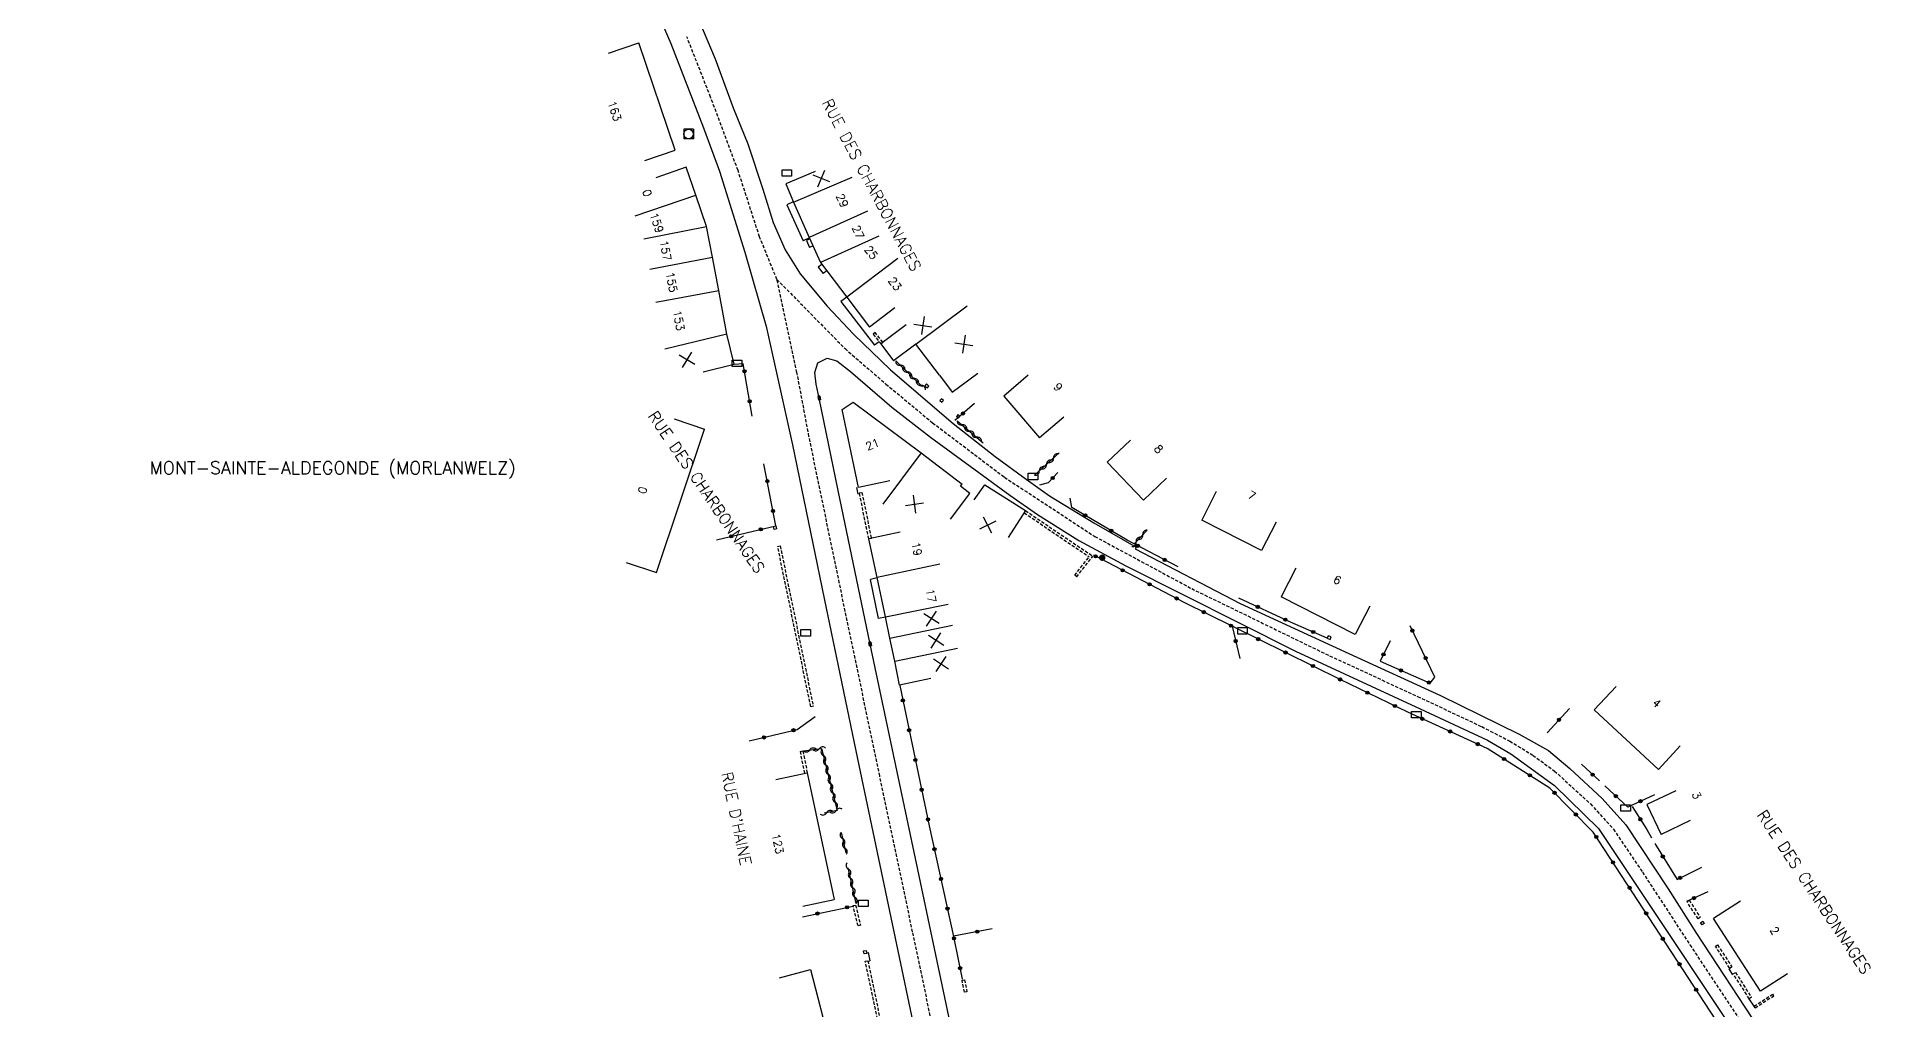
# Model space of a CAD drawing. Header units: millimetres. Extents: x 139000 to 140000, y 124000 to 124885.
# Drawn here: x 139359.6 to 139645.9, y 124402.6 to 124554.5 of the extents above; entities that cross this region are included whole.
import ezdxf
from ezdxf.enums import TextEntityAlignment as Align

# ---------------------------------------------------------------- set-up
doc = ezdxf.new("R2010")
doc.units = ezdxf.units.MM
doc.linetypes.add('DASHED', pattern=[0.75, 0.5, -0.25])
doc.layers.get('0').update_dxf_attribs({"linetype": 'CONTINUOUS'})
for name, color, linetype in [('W0001', 6, 'DASHED'), ('W0008', 7, 'CONTINUOUS'), ('W0100', 7, 'CONTINUOUS'), ('W0105', 7, 'CONTINUOUS'), ('W0112', 1, 'DASHED'), ('W0310', 3, 'CONTINUOUS'), ('W0322', 7, 'CONTINUOUS'), ('W0400', 7, 'CONTINUOUS'), ('W0420', 7, 'CONTINUOUS'), ('W0980', 7, 'CONTINUOUS'), ('W0989', 7, 'CONTINUOUS'), ('W0991', 7, 'CONTINUOUS'), ('W1102', 7, 'CONTINUOUS'), ('W1471', 7, 'CONTINUOUS'), ('W1473', 7, 'CONTINUOUS')]:
    doc.layers.add(name, color=color, linetype=linetype)
doc.styles.get("Standard").update_dxf_attribs({"font": 'romans.shx', "width": 0.85})

# ---------------------------------------------------------------- blocks, each defined once
blk = doc.blocks.new('t322o')
at = {"color": 0, "linetype": 'Continuous'}
for radius in [0.25, 0.15]:
    blk.add_circle((0, 0), radius, dxfattribs=at)
blk = doc.blocks.new('t991o')
at = {"color": 0, "linetype": 'Continuous'}
for p, q in [((-1, 1), (1, -1)), ((-1, -1), (1, 1))]:
    blk.add_line(p, q, dxfattribs=at)
blk = doc.blocks.new('T400')
for p, q in [((-0.15, 0.3), (0.15, 0.3)), ((-0.15, -0.25), (-0.15, 0.3)), ((-0.15, 0.15), (0.15, 0.15)), ((-0.15, 0), (0.15, 0)), ((0.15, 0.3), (0.15, -0.25)), ((-0.15, -0.15), (0.15, -0.15)), ((-0.15, -0.25), (-0.15, -0.3)), ((-0.15, -0.3), (0.15, -0.3)), ((0.15, -0.3), (0.15, -0.25))]:
    blk.add_line(p, q)
blk = doc.blocks.new('T420')
for p, q in [((0.75, 0.75), (-0.75, 0.75)), ((-0.75, 0.75), (-0.75, -0.75)), ((0.75, 0.75), (0.75, -0.75)), ((0.75, -0.75), (-0.75, -0.75))]:
    blk.add_line(p, q)
blk.add_ellipse((0, 0), major_axis=(-0.53, 0.53), ratio=1, start_param=3.926991, end_param=10.210176)
blk = doc.blocks.new('t310o')
at = {"color": 0, "linetype": 'Continuous'}
for centre, start, end in [((-0.5, 0.38), 216.8699, 323.1304), ((0.5, -0.37), 36.8699, 143.1303)]:
    blk.add_arc(centre, 0.625, start, end, dxfattribs=at)
blk = doc.blocks.new('T1471')
at = {"color": 0, "linetype": 'Continuous', "flags": 128}
blk.add_lwpolyline([(-0.75, -0.5), (-0.75, 0.5), (0.75, 0.5), (0.75, -0.5), (-0.75, -0.5)], dxfattribs=at)
blk = doc.blocks.new('T1473')
at = {"color": 0, "linetype": 'Continuous', "const_width": 0.5, "flags": 128}
blk.add_lwpolyline([(-0.25, 0, 1), (0.25, 0, 1)], format="xyb", close=True, dxfattribs=at)

msp = doc.modelspace()

# ---------------------------------------------------------------- linework, layer by layer
at = {"layer": 'W0001'}
for points in [[(139509.13, 124353.97), (139503, 124383.25), (139496.37, 124414.67), (139491.23, 124439.04), (139484.92, 124469.18), (139480.18, 124492.05), (139478.31, 124502.03), (139475.17, 124516.56), (139472.46, 124523.21), (139469.1, 124533.58), (139464.81, 124545.03), (139461.1, 124554.46)], [(139475.17, 124516.56), (139485.81, 124505.75), (139492.2, 124500.23), (139499.48, 124494.18), (139510.73, 124485.66), (139524.82, 124476.43), (139539.95, 124468.28), (139561.5, 124457.78), (139575.22, 124451.46), (139585.25, 124446.73), (139589.63, 124444.47), (139593.26, 124442.25), (139596.63, 124439.8), (139602.23, 124434.67), (139605.82, 124430.74), (139610.34, 124424.02), (139617.77, 124412.66), (139627.07, 124398.61), (139635.17, 124386.47), (139643.27, 124375.39)]]:
    msp.add_lwpolyline(points, dxfattribs=at)
at = {"layer": 'W0008'}
for points in [[(139506.41, 124353.29), (139503.08, 124369.24), (139497.77, 124394.37), (139492.82, 124417.92), (139487.81, 124441.68), (139482.61, 124466.74), (139477.64, 124490.72), (139473.6, 124509), (139470.22, 124520.78), (139466.27, 124533.42), (139463.78, 124540.16), (139458.64, 124553.32), (139450.02, 124573.33), (139440, 124596.8), (139423.65, 124635.71), (139411.57, 124664.65), (139395.58, 124702.72), (139383.32, 124732.04), (139375.22, 124750.96), (139371.31, 124759.55), (139366.89, 124768.08), (139362.48, 124775.93), (139358.24, 124782.9)], [(139448.6, 124591.05), (139465.52, 124550.98), (139468.34, 124543.33), (139470.61, 124537.73), (139472.98, 124530.65), (139474.61, 124525.44), (139476.45, 124521.18), (139478.81, 124517.41), (139483.04, 124512.36), (139487.12, 124508.02), (139492.92, 124502.44), (139502.71, 124494.04), (139509.25, 124488.9), (139514.12, 124485.37), (139517.77, 124482.77), (139524.66, 124478.54), (139531.27, 124474.77), (139531.12, 124474.5), (139547.52, 124465.97), (139564.47, 124458.17), (139578.82, 124451.58), (139591.11, 124445.56), (139595.7, 124443), (139599.02, 124440.19), (139604.08, 124435.51), (139607.77, 124431.39), (139614.36, 124421.41), (139618.78, 124414.41), (139630.72, 124396.27)], [(139502.83, 124397.79), (139497.38, 124423.45), (139489.74, 124459.63), (139484.74, 124483.59), (139481.79, 124498.04), (139481.31, 124500.21), (139481.1, 124502.01), (139481.57, 124503.53), (139483, 124504.27), (139484.54, 124503.86), (139486.67, 124502.17), (139493.13, 124496.59), (139499.14, 124491.91), (139511.57, 124482.88), (139515.85, 124479.84), (139522.31, 124475.8), (139529.67, 124471.85), (139556.14, 124458.51), (139575.63, 124449.49), (139586.14, 124444.63), (139589.78, 124442.49), (139596.62, 124437.55), (139603.47, 124430.85), (139610.99, 124419.59), (139622, 124403.04), (139635.6, 124382.6)]]:
    msp.add_lwpolyline(points, dxfattribs=at)
at = {"layer": 'W0100'}
for p, q in [((139448.89, 124551.88), (139453.63, 124553.48)), ((139493.6, 124512.11), (139489.61, 124509.1)), ((139496.89, 124506.47), (139493.36, 124503.84)), ((139500.54, 124501.59), (139496.89, 124506.47)), ((139519.97, 124495.03), (139516.16, 124491.8)), ((139459.11, 124494.78), (139463.86, 124493.2)), ((139503.83, 124484.26), (139504.1, 124484.6)), ((139505.32, 124483.13), (139503.83, 124484.26)), ((139536.04, 124485.54), (139532.42, 124482.09)), ((139543.79, 124483.42), (139541.52, 124478.96)), ((139502.29, 124479.15), (139505.32, 124483.13)), ((139494.43, 124477.1), (139489.54, 124476.07)), ((139556.22, 124471.47), (139553.94, 124467.02)), ((139616.26, 124443.73), (139612.87, 124440.06)), ((139617.78, 124432.06), (139613.26, 124429.91)), ((139479.2, 124418.71), (139484.1, 124419.75)), ((139625.66, 124419.48), (139621.46, 124416.77))]:
    msp.add_line(p, q, dxfattribs=at)
for points in [[(139454.56, 124535.13), (139459.3, 124536.74), (139453.63, 124553.48)], [(139463.66, 124502.14), (139468.52, 124503.32), (139467.37, 124508.02), (139466.11, 124514.84), (139465.13, 124520.03), (139464.18, 124524.82), (139462.51, 124529.73), (139461, 124534.08), (139456.27, 124532.44)], [(139481.14, 124533.42), (139476.54, 124531.46), (139477.74, 124528.64), (139480.22, 124523.11), (139482, 124519.18), (139486.08, 124513.8), (139489.61, 124509.1)], [(139495.38, 124509.49), (139491.38, 124506.49), (139493.36, 124503.84)], [(139500.54, 124501.59), (139502.53, 124498.93), (139506.53, 124501.93)], [(139514.4, 124501.59), (139510.59, 124498.35), (139516.16, 124491.8)], [(139492.81, 124485.09), (139487.91, 124484.07), (139485.39, 124496.26), (139487.08, 124497.38), (139497.68, 124489.47), (139504.1, 124484.6)], [(139451.64, 124472.37), (139456.39, 124470.79), (139463.86, 124493.2)], [(139530.39, 124491.46), (139526.77, 124488.01), (139532.42, 124482.09)], [(139505.99, 124482.13), (139507.66, 124484.51), (139513.99, 124480.46), (139511.31, 124476.25)], [(139553.14, 124478.67), (139550.87, 124474.21), (139541.52, 124478.96)], [(139499.23, 124454.24), (139494.33, 124453.23), (139493.57, 124456.93), (139492.81, 124460.52), (139492.12, 124463.86), (139490.81, 124470), (139489.54, 124476.07)], [(139567.79, 124465.55), (139565.51, 124461.1), (139553.94, 124467.02)], [(139606.23, 124453.01), (139602.83, 124449.34), (139612.87, 124440.06)], [(139475.01, 124438.48), (139479.9, 124439.52), (139484.1, 124419.75)], [(139615.57, 124436.7), (139611.06, 124434.56), (139613.26, 124429.91)], [(139632.99, 124408.13), (139628.79, 124405.41), (139621.46, 124416.77)], [(139475.59, 124407.53), (139480.43, 124408.79), (139483.5, 124396.96)]]:
    msp.add_lwpolyline(points, dxfattribs=at)
at = {"layer": 'W0105'}
for p, q in [((139477.73, 124528.65), (139476.74, 124528.23)), ((139476.74, 124528.23), (139479.26, 124522.59)), ((139480.25, 124523.04), (139479.26, 124522.59)), ((139480.32, 124522.89), (139479.78, 124522.65)), ((139479.78, 124522.65), (139480.26, 124521.53)), ((139480.82, 124521.78), (139480.26, 124521.53)), ((139482.2, 124518.91), (139481.64, 124518.48)), ((139481.64, 124518.48), (139482.39, 124517.47)), ((139482.96, 124517.9), (139482.39, 124517.47)), ((139486.09, 124513.78), (139485.18, 124513.1)), ((139485.18, 124513.1), (139490.43, 124506.27)), ((139491.13, 124506.81), (139490.43, 124506.27)), ((139487.84, 124483.02), (139487.64, 124484.05)), ((139490.83, 124469.95), (139489.77, 124469.72)), ((139491.06, 124463.62), (139489.77, 124469.72)), ((139492.13, 124463.84), (139491.06, 124463.62)), ((139489.18, 124411.41), (139489.45, 124411.46)), ((139489.37, 124410.12), (139489.7, 124410.18)), ((139489.45, 124411.46), (139489.7, 124410.18)), ((139623.83, 124408.92), (139624.42, 124407.99)), ((139627.79, 124403.08), (139627.04, 124404.25))]:
    msp.add_line(p, q, dxfattribs=at)
at = {"layer": 'W0112'}
for p, q in [((139490.2, 124508.01), (139491.38, 124506.49)), ((139491.38, 124506.49), (139491.69, 124506.74)), ((139498.25, 124499.95), (139498.62, 124499.6)), ((139498.62, 124499.6), (139498.89, 124499.88)), ((139500.62, 124497.65), (139500.91, 124497.38)), ((139500.91, 124497.38), (139501.18, 124497.67)), ((139503.2, 124495.17), (139503.48, 124494.9)), ((139503.48, 124494.9), (139503.76, 124495.18)), ((139488.04, 124483.23), (139488.44, 124483.31)), ((139489.53, 124476.05), (139488.04, 124483.23)), ((139475.13, 124477.6), (139474.74, 124477.51)), ((139475.01, 124478.09), (139475.13, 124477.6)), ((139513.78, 124480.12), (139523.95, 124473.25)), ((139513.99, 124480.46), (139524.53, 124473.34)), ((139475.68, 124474.95), (139480.85, 124449.92)), ((139521.68, 124470.36), (139523.95, 124473.25)), ((139521.99, 124470.11), (139524.53, 124473.34)), ((139521.99, 124470.11), (139521.68, 124470.36)), ((139561.13, 124460.57), (139561.59, 124460.36)), ((139561.59, 124460.36), (139561.75, 124460.73)), ((139480.85, 124449.92), (139480.46, 124449.84)), ((139479.24, 124442.94), (139479.91, 124439.52)), ((139487.46, 124418.88), (139488.23, 124415.71)), ((139617.31, 124419.42), (139617.65, 124419.63)), ((139619.04, 124416.71), (139617.31, 124419.42)), ((139488.23, 124415.71), (139487.84, 124415.62)), ((139619.44, 124416.12), (139619.77, 124416.34)), ((139619.67, 124415.76), (139619.44, 124416.12)), ((139489.12, 124411.8), (139489.2, 124411.31)), ((139621.76, 124412.46), (139622.09, 124412.68)), ((139623.98, 124408.99), (139621.76, 124412.46)), ((139489.2, 124411.31), (139488.8, 124411.25)), ((139489.36, 124410.17), (139493.27, 124391.65)), ((139504.09, 124407.13), (139504.48, 124407.21)), ((139504.46, 124405.27), (139504.09, 124407.13)), ((139624.54, 124408.11), (139624.87, 124408.33)), ((139627.04, 124404.25), (139624.54, 124408.11)), ((139627.79, 124403.08), (139630.69, 124404.95)), ((139627.96, 124402.83), (139627.79, 124403.08))]:
    msp.add_line(p, q, dxfattribs=at)
for points in [[(139491.69, 124506.74), (139490.52, 124508.26), (139490.2, 124508.01)], [(139498.89, 124499.88), (139498.53, 124500.24), (139498.25, 124499.95)], [(139501.18, 124497.67), (139500.89, 124497.94), (139500.62, 124497.65)], [(139503.76, 124495.18), (139503.48, 124495.45), (139503.2, 124495.17)], [(139488.44, 124483.31), (139489.92, 124476.13), (139489.53, 124476.05)], [(139474.74, 124477.51), (139474.62, 124477.99), (139475.01, 124478.09)], [(139480.46, 124449.84), (139475.29, 124474.87), (139475.68, 124474.95)], [(139561.75, 124460.73), (139561.29, 124460.93), (139561.13, 124460.57)], [(139479.52, 124439.44), (139478.84, 124442.86), (139479.24, 124442.94)], [(139487.84, 124415.62), (139487.07, 124418.79), (139487.46, 124418.88)], [(139617.65, 124419.63), (139619.38, 124416.93), (139619.04, 124416.71)], [(139619.77, 124416.34), (139620.01, 124415.98), (139619.67, 124415.76)], [(139488.8, 124411.25), (139488.72, 124411.73), (139489.12, 124411.8)], [(139622.09, 124412.68), (139624.31, 124409.21), (139623.98, 124408.99)], [(139492.88, 124391.57), (139488.96, 124410.09), (139489.36, 124410.17)], [(139504.48, 124407.21), (139504.85, 124405.35), (139504.46, 124405.27)], [(139624.87, 124408.33), (139627.38, 124404.47), (139627.04, 124404.25)], [(139627.96, 124402.83), (139630.86, 124404.7), (139630.69, 124404.95)]]:
    msp.add_lwpolyline(points, dxfattribs=at)
at = {"layer": 'W0310'}
for p, q in [((139493.73, 124503.85), (139497.89, 124499.79)), ((139503.31, 124494.48), (139507.4, 124491.05)), ((139515.42, 124485.99), (139519.27, 124489.46)), ((139532.98, 124477.42), (139531.04, 124475.31)), ((139485.19, 124430.21), (139485.93, 124427.02)), ((139487.57, 124419.14), (139486.31, 124424.69))]:
    msp.add_line(p, q, dxfattribs=at)
msp.add_lwpolyline([(139479.3, 124442.97), (139482.16, 124443.3), (139484.57, 124433.65), (139482.57, 124433.22)], dxfattribs=at)
at = {"layer": 'W0322'}
for p, q in [((139506.01, 124497.21), (139502.98, 124494.51)), ((139546.29, 124462.4), (139547.45, 124457.39)), ((139598.94, 124449.54), (139595.45, 124445.79)), ((139600.83, 124440.86), (139603.62, 124438.27)), ((139620.56, 124420.96), (139617.21, 124419.41)), ((139479.18, 124417.04), (139487.09, 124418.72)), ((139508.8, 124415.16), (139502.76, 124414))]:
    msp.add_line(p, q, dxfattribs=at)
for points in [[(139471.32, 124495.19), (139469.9, 124503.37), (139468.5, 124503.3)], [(139465.74, 124475.91), (139475.01, 124478.09), (139473.15, 124487.77)], [(139516.21, 124484.5), (139517.57, 124484.87), (139519.07, 124486.39)], [(139537.85, 124471.68), (139529.85, 124475.85), (139521.23, 124480.96), (139520.96, 124482.39)], [(139639.18, 124376.8), (139634.03, 124383.95), (139626.52, 124395.16), (139625.36, 124395.52), (139602.66, 124430.26), (139595.89, 124437.15), (139586.11, 124443.34), (139573.7, 124448.99), (139563.14, 124454.09), (139546.29, 124462.4), (139538.89, 124466.08), (139524.65, 124473.48)], [(139561.1, 124460.56), (139555.38, 124463.06), (139547.32, 124466.79)], [(139570.95, 124460.15), (139569.38, 124456.94), (139577.2, 124453.51), (139577.93, 124454.48), (139574.06, 124462.46)], [(139494.35, 124453.15), (139498.97, 124431.23), (139502.76, 124413.99), (139504.13, 124407.29)], [(139470.84, 124444.49), (139478.36, 124446.31), (139481.13, 124448.3)], [(139612.21, 124436.08), (139608.05, 124434.15), (139604.47, 124437.48)], [(139608.76, 124434.28), (139611.02, 124430.68), (139611.77, 124429.35)], [(139612.27, 124428.46), (139615.76, 124422.88), (139619.65, 124424.8)]]:
    msp.add_lwpolyline(points, dxfattribs=at)
at = {"layer": 'W1102'}
for p, q in [((139477.74, 124528.64), (139486.94, 124532.54)), ((139453.04, 124526.51), (139462.51, 124529.73)), ((139489.34, 124527.21), (139480.22, 124523.11)), ((139454.37, 124522.88), (139464.18, 124524.82)), ((139491.11, 124523.29), (139482, 124519.18)), ((139455.3, 124518.17), (139465.13, 124520.03)), ((139494.05, 124519.84), (139486.08, 124513.8)), ((139456.28, 124513.02), (139466.11, 124514.84)), ((139496.89, 124506.47), (139504.9, 124512.45)), ((139467.37, 124508.02), (139457.65, 124505.65)), ((139497.68, 124489.47), (139491.7, 124481.46)), ((139500.6, 124472.09), (139490.81, 124470)), ((139492.12, 124463.86), (139501.92, 124465.86)), ((139492.81, 124460.52), (139502.59, 124462.6)), ((139493.57, 124456.93), (139503.36, 124458.96))]:
    msp.add_line(p, q, dxfattribs=at)

# ---------------------------------------------------------------- block references
at = {"layer": 'W0310'}
for p, rotation in [((139494.44, 124503.15), 315.7448480754456), ((139495.52, 124502.1), 315.7448480754456), ((139496.59, 124501.06), 315.7448480754456), ((139497.66, 124500.01), 315.7448480754456), ((139504.08, 124493.83), 320.0128631706098), ((139505.23, 124492.87), 320.0128631706098), ((139506.38, 124491.9), 320.0128631706098), ((139518.39, 124488.66), 42.05693984391974), ((139516.16, 124486.66), 42.05693984391974), ((139517.27, 124487.66), 42.05693984391974), ((139531.28, 124475.58), 227.3640078179911), ((139532.3, 124476.68), 227.3640078179911), ((139480.29, 124443.08), 6.629673363867256), ((139481.78, 124443.26), 6.629673363867256), ((139482.43, 124442.22), 283.9858993917901), ((139482.8, 124440.76), 283.9858993917901), ((139483.16, 124439.31), 283.9858993917901), ((139483.52, 124437.85), 283.9858993917901), ((139483.88, 124436.4), 283.9858993917901), ((139484.25, 124434.94), 283.9858993917901), ((139482.93, 124433.3), 192.1908551394281), ((139484.4, 124433.62), 192.1908551394281), ((139485.42, 124429.24), 283.0091152630856), ((139485.76, 124427.77), 283.0091152630856), ((139486.35, 124424.5), 102.8180551022779), ((139486.69, 124423.04), 102.8180551022779), ((139487.02, 124421.58), 102.8180551022779), ((139487.35, 124420.11), 102.8180551022779)]:
    msp.add_blockref('t310o', p, dxfattribs=dict(at, rotation=rotation))
at = {"layer": 'W0322'}
for p, rotation in [((139470.11, 124502.21), 99.80620636175672), ((139470.92, 124497.53), 99.80620636175672), ((139504.24, 124495.63), 221.7085404398084), ((139473.67, 124485.06), 100.8446040816732), ((139518.25, 124485.55), 45.43675038281044), ((139474.57, 124480.4), 100.8446040816732), ((139472.67, 124477.54), 13.25290970449885), ((139523.31, 124479.73), 149.3236417329243), ((139527.39, 124477.31), 149.3236417329243), ((139468.05, 124476.45), 13.25290970449885), ((139531.53, 124474.97), 152.4354845853339), ((139524.95, 124473.33), 152.5308328885816), ((139535.74, 124472.77), 152.4354845853339), ((139529.17, 124471.14), 152.5308328885816), ((139533.38, 124468.95), 152.5308328885816), ((139537.6, 124466.75), 152.5308328885816), ((139541.84, 124464.62), 153.537324182948), ((139550.27, 124465.43), 155.1569742189264), ((139554.58, 124463.43), 155.1569742189264), ((139546.09, 124462.5), 153.537324182948), ((139550.35, 124460.4), 153.7665373914951), ((139558.92, 124461.51), 156.3443607080961), ((139574.41, 124461.73), 115.8951803216224), ((139546.83, 124460.09), 283.0597899838298), ((139554.61, 124458.3), 153.7665373914951), ((139569.91, 124458.02), 244.0303600834474), ((139576.49, 124457.45), 115.8951803216224), ((139558.87, 124456.2), 153.7665373914951), ((139572.64, 124455.51), 336.3210629386829), ((139563.13, 124454.1), 153.7665373914951), ((139567.41, 124452.03), 154.1819055231909), ((139576.99, 124453.61), 336.3210629386829), ((139494.84, 124450.83), 281.9191084216617), ((139571.68, 124449.96), 154.1819055231909), ((139477.77, 124446.17), 13.62294045235489), ((139495.82, 124446.18), 281.9191084216617), ((139575.98, 124447.95), 155.5294597791258), ((139580.31, 124445.98), 155.5294597791258), ((139597.32, 124447.8), 227.1285677767136), ((139473.15, 124445.05), 13.62294045235489), ((139584.63, 124444.01), 155.5294597791258), ((139496.8, 124441.53), 281.9191084216617), ((139588.75, 124441.67), 147.6873961022922), ((139592.77, 124439.13), 147.6873961022922), ((139602.57, 124439.24), 317.06513779049), ((139497.78, 124436.88), 281.9191084216617), ((139596.63, 124436.4), 134.5094788493806), ((139606.19, 124435.88), 137.1395164811495), ((139610.05, 124435.08), 204.8930407363977), ((139498.76, 124432.24), 281.9191084216617), ((139599.96, 124433.01), 134.5094788493806), ((139610.02, 124432.27), 302.0953458843384), ((139603.15, 124429.51), 123.1642285843318), ((139499.77, 124427.6), 282.3792505329405), ((139613.53, 124426.45), 302.0109546091331), ((139500.79, 124422.96), 282.3792505329405), ((139605.75, 124425.54), 123.1642285843318), ((139616.24, 124423.12), 26.3521862150884), ((139608.35, 124421.56), 123.1642285843318), ((139481.51, 124417.54), 12.01507633931599), ((139486.15, 124418.52), 12.01507633931599), ((139501.81, 124418.32), 282.3792505329405), ((139610.94, 124417.59), 123.1642285843318), ((139618.41, 124419.96), 204.8736984111262), ((139506.47, 124414.72), 190.9049355174159), ((139502.82, 124413.68), 281.6187539390467), ((139613.54, 124413.61), 123.1642285843318), ((139503.78, 124409.02), 281.6187539390467), ((139616.14, 124409.63), 123.1642285843318), ((139618.74, 124405.66), 123.1642285843318)]:
    msp.add_blockref('t322o', p, dxfattribs=dict(at, rotation=rotation))
at = {"layer": 'W0400'}
for p, rotation in [((139481.79, 124498.04), 191.5555980046175), ((139489.74, 124459.63), 191.9292082007479)]:
    msp.add_blockref('T400', p, dxfattribs=dict(at, rotation=rotation))
at = {"layer": 'W0420'}
msp.add_blockref('T420', (139461.37, 124539.26), dxfattribs=at)
at = {"layer": 'W0991'}
for p, rotation in [((139482.12, 124532.31), 112.6434463706172), ((139497.98, 124509.35), 306.7602410407632), ((139504.36, 124506.46), 306.8848920427063), ((139461.14, 124504.01), 103.7100398727329), ((139496.65, 124481.46), 322.7941400720141), ((139508.09, 124478.19), 161.40027451402), ((139499.32, 124463.59), 101.5476968157731), ((139500.03, 124460.18), 102.0374747706632), ((139500.81, 124456.5), 101.6765218368669)]:
    msp.add_blockref('t991o', p, dxfattribs=dict(at, rotation=rotation))
at = {"layer": 'W1471'}
for p in [(139476.72, 124533.19), (139468.94, 124503.47), (139515.17, 124485.79), (139479.67, 124461.38), (139547.89, 124461.69), (139575.04, 124448.62), (139607.74, 124434.04), (139488.68, 124419.14)]:
    msp.add_blockref('T1471', p, dxfattribs=at)
at = {"layer": 'W1473'}
msp.add_blockref('T1473', (139525.98, 124473.11), dxfattribs=at)

# ---------------------------------------------------------------- texts
at = {"layer": 'W0980'}
msp.add_text('MONT-SAINTE-ALDEGONDE (MORLANWELZ)', height=2, dxfattribs=at).set_placement((139405.79, 124487), align=Align.MIDDLE)
at = {"layer": 'W0989'}
for s, rotation, p in [('RUE DES CHARBONNAGES', 297.9997, (139489.98, 124531.3)), ('RUE DES CHARBONNAGES', 304.4899, (139464.19, 124483.37)), ("RUE D'HAINE", 281.8143, (139468.86, 124432.38)), ('RUE DES CHARBONNAGES', 303.4961, (139637.19, 124420.91))]:
    msp.add_text(s, height=1.75, rotation=rotation, dxfattribs=at).set_placement(p, align=Align.MIDDLE)
at = {"layer": 'W0991'}
for s, height, rotation, p in [('163', 1.25, 288.7121, (139449.83, 124542.86)), ('0', 1.25, 288.8354, (139454.91, 124530.05)), ('29', 1.25, 294.2175, (139485.39, 124528.87)), ('159', 1.25, 288.8354, (139456.41, 124525.4)), ('27', 1.249, 294.3087, (139487.85, 124523.94)), ('157', 1.249, 281.1565, (139457.79, 124521.07)), ('25', 1.25, 307.1683, (139489.9, 124520.75)), ('155', 1.25, 280.7257, (139458.74, 124516.13)), ('23', 1.25, 306.9534, (139493.62, 124515.87)), ('153', 1.249, 280.4638, (139459.86, 124510.16)), ('9', 1.25, 310.3559, (139519.1, 124499.75)), ('21', 1.25, 21.7673, (139490.1, 124490.8)), ('8', 1.25, 313.5998, (139534.8, 124490.08)), ('0', 1.25, 74.3447, (139454.19, 124483.64)), ('7', 1.25, 333.0713, (139549.37, 124482.82)), ('19', 1.25, 281.9063, (139497.03, 124474.48)), ('6', 1.25, 332.9133, (139562.7, 124469.63)), ('17', 1.25, 279.9401, (139499.26, 124467.18)), ('4', 1.25, 317.2363, (139612.59, 124450.4)), ('3', 1.25, 295.3993, (139618.83, 124436)), ('123', 1.25, 281.9803, (139475.32, 124428.45)), ('2', 1.25, 302.8572, (139631.01, 124414.89))]:
    msp.add_text(s, height=height, rotation=rotation, dxfattribs=at).set_placement(p, align=Align.MIDDLE)

doc.saveas('drawing.dxf')
